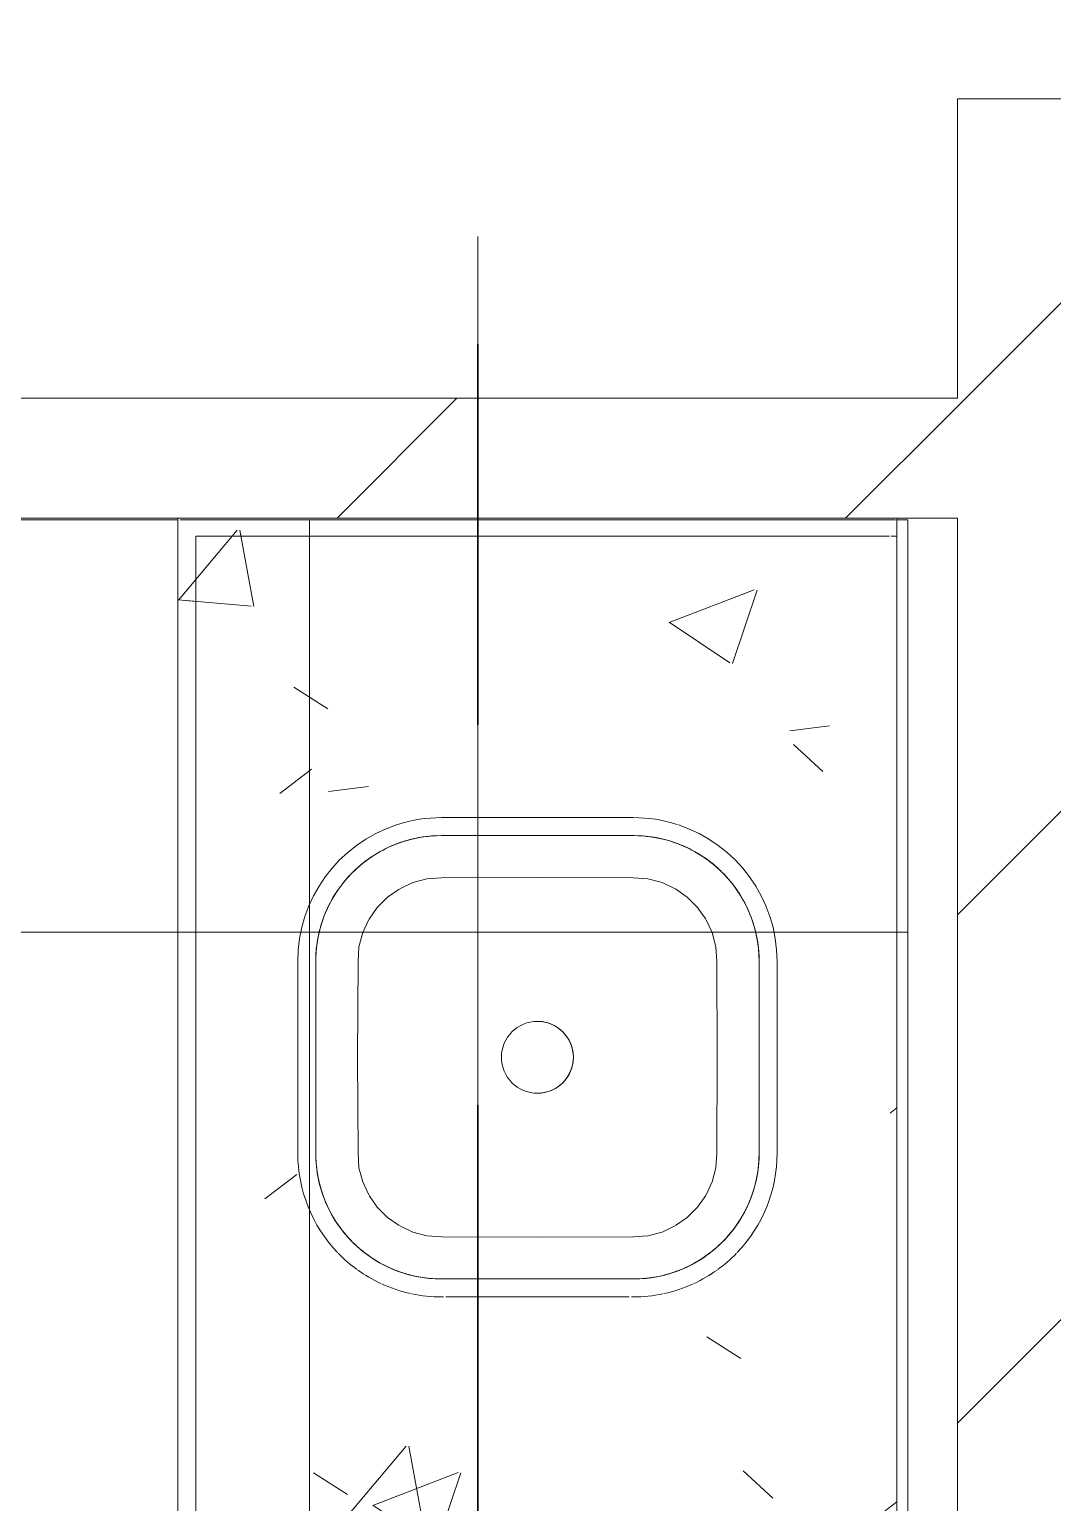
# Model space of a CAD drawing. Header units: millimetres. Extents: x -4000 to 187956, y -58990 to 162485.
# Drawn here: x 5126 to 5980, y 138629 to 139858 of the extents above; entities that cross this region are included whole.
import ezdxf

# ---------------------------------------------------------------- set-up
doc = ezdxf.new("R2010")
doc.units = ezdxf.units.MM
doc.linetypes.add('Grid Line', pattern=[2222.5, 1270, -317.5, 317.5, -317.5])
doc.linetypes.add('Grid Line 12_5mm', pattern=[2150, 1250, -300, 300, -300])
for name, color, linetype, lineweight in [('A-FLOR', 192, 'Continuous', 13), ('A-FLOR-PATT', 8, 'Continuous', 13), ('A-WALL', 113, 'Continuous', 13), ('A-WALL-PATT', 111, 'Continuous', 13), ('P-SANR-FIXT', 6, 'Continuous', 9), ('S-GRID', 1, 'Continuous', 30)]:
    doc.layers.add(name, color=color, linetype=linetype, lineweight=lineweight)
pattern_1 = [(45, (0, 0), (-212.13203, 212.13203), [])]
pattern_2 = [(140, (138600.2, -5849.8), (63.7558, 728.7365), [76.2, -838.2]), (85, (138600.2, -5849.8), (-764.2276, -140.9716), [60.96, -670.56]), (190.451, (138605.5, -5789.06), (-700.4668, 587.77), [64.76, -712.36]), (136.184, (138397, -5849.8), (168.171, 1084.316), [114.3, -1257.3]), (186.636, (138411, -5759.4), (-989.71, 949.61), [97.14, -1068.54]), (81.184, (138397, -5849.8), (-989.701, 949.621), [91.44, -1005.84]), (111, (138447.8, -5748.2), (409.0606, 606.4579), [76.2, -838.2]), (56, (138447.8, -5748.2), (-736.753, 247.2083), [60.96, -670.56]), (161.451, (138481.9, -5697.65), (-327.6855, 853.6683), [64.76, -712.36]), (127.5, (138600.2, -5849.79), (-338.2201, 12.3547), [33.528, -628.904, 33.528, -1320.292]), (127.5, (138600.2, -5849.79), (-338.2201, 12.3547), [-695.96, -647.192, 33.528, -639.572]), (97.5, (138600.2, -5849.8), (-400.7221, 267.2789), [33.528, -354.584, 33.528, -870.204]), (97.5, (138600.2, -5849.8), (-400.7221, 267.2789), [-421.64, -613.664, 33.528, -223.012]), (57.5, (138600.2, -6076.35), (22.91534, 542.36333), [33.528, -220.472, 33.528, -1810.512]), (57.5, (138600.2, -6076.35), (22.91534, 542.36333), [-287.528, -758.952, 33.528, -1018.032]), (47.5, (138600.2, -6177.95), (-101.7071, 592.517), [33.528, -296.672, 33.528, -492.76, -746.76]), (47.5, (138600.2, -6177.95), (-101.7071, 592.517), [-856.488, 33.528, -713.232])]

# ---------------------------------------------------------------- blocks, each defined once
blk = doc.blocks.new('PLM-ClinicSink3Basin - PLM-ClinicSink3Basin-764687-0_000')
at = {"layer": 'P-SANR-FIXT'}
h = blk.add_hatch(dxfattribs=at)
h.set_pattern_fill('FP_31', color=256, style=0, pattern_type=2)
h.set_pattern_definition(pattern_2)
h.paths.add_polyline_path([(1200.1, 0), (1185.1, 0), (1185.1, -585), (-834.9, -585), (-834.9, 0), (-849.9, 0), (-849.9, -600), (1200.1, -600)])
h = blk.add_hatch(dxfattribs=at)
h.set_pattern_fill('FP_31', color=256, style=0, pattern_type=2)
h.set_pattern_definition(pattern_2)
h.paths.add_polyline_path([(1200.1, 0), (-849.9, 0), (-849.9, -600), (1200.1, -600)])
h.paths.add_polyline_path([(965.6, -380), (962, -407.2), (951.5, -432.5), (934.8, -454.2), (913.1, -470.9), (887.7, -481.4), (860.6, -485), (700.6, -485), (673.4, -481.4), (648.1, -470.9), (626.3, -454.2), (609.6, -432.5), (599.1, -407.2), (595.6, -380), (595.6, -220), (599.1, -192.8), (609.6, -167.5), (626.3, -145.8), (648.1, -129.1), (673.4, -118.6), (700.6, -115), (860.6, -115), (887.7, -118.6), (913.1, -129.1), (934.8, -145.8), (951.5, -167.5), (962, -192.8), (965.6, -220)])
h.paths.add_polyline_path([(297.8, -300), (294.9, -322.3), (286.3, -343.1), (272.6, -361), (254.7, -374.7), (233.9, -383.3), (211.6, -386.2), (189.3, -383.3), (168.5, -374.7), (150.6, -361), (136.9, -343.1), (128.3, -322.3), (125.4, -300), (128.3, -277.7), (136.9, -256.9), (150.6, -239), (168.5, -225.3), (189.3, -216.7), (211.6, -213.8), (233.9, -216.7), (254.7, -225.3), (272.6, -239), (286.3, -256.9), (294.9, -277.7)])
h.paths.add_polyline_path([(-215, -380), (-218.6, -407.2), (-229.1, -432.5), (-245.8, -454.2), (-267.5, -470.9), (-292.8, -481.4), (-320, -485), (-480, -485), (-507.2, -481.4), (-532.5, -470.9), (-554.2, -454.2), (-570.9, -432.5), (-581.4, -407.2), (-585, -380), (-585, -220), (-581.4, -192.8), (-570.9, -167.5), (-554.2, -145.8), (-532.5, -129.1), (-507.2, -118.6), (-480, -115), (-320, -115), (-292.8, -118.6), (-267.5, -129.1), (-245.8, -145.8), (-229.1, -167.5), (-218.6, -192.8), (-215, -220)])
for p, q in [((-849.9, -600), (-849.9, 0)), ((-849.9, 0), (-834.9, 0)), ((-834.9, 0), (-849.9, 0)), ((-849.9, 0), (-849.9, -600)), ((1200.1, 0), (-849.9, 0)), ((-849.9, 0), (-849.9, -600)), ((-849.9, -600), (-849.9, 0)), ((-849.9, 0), (1200.1, 0)), ((-834.9, -3.2), (-834.9, 0)), ((-834.9, 0), (-834.9, -3.2)), ((-834.9, -4.7), (-834.9, -3.3)), ((-834.9, -3.3), (-834.9, -4.7)), ((-834.9, -585), (-834.9, -6.1)), ((-834.9, -6.1), (-834.9, -585)), ((-480, -100), (-320, -100)), ((-320, -115), (-480, -115)), ((-480, -115), (-320, -115)), ((-320, -115), (-480, -115)), ((-600, -380), (-600, -220)), ((-585, -220), (-585, -380)), ((-585, -380), (-585, -220)), ((-585, -220), (-585, -380)), ((-215, -380), (-215, -220)), ((-215, -220), (-215, -380)), ((-215, -380), (-215, -220)), ((-200, -220), (-200, -221.6)), ((-200, -223.5), (-200, -376.5)), ((-200, -378.4), (-200, -380)), ((-480, -485), (-320, -485)), ((-320, -485), (-480, -485)), ((-480, -485), (-320, -485)), ((-320, -500), (-480, -500)), ((1184.1, -585), (-834.9, -585)), ((-834.9, -585), (1184.1, -585)), ((1200.1, -600), (-849.9, -600)), ((-849.9, -600), (1200.1, -600)), ((-849.9, -600), (1200.1, -600)), ((1200.1, -600), (-849.9, -600))]:
    blk.add_line(p, q, dxfattribs=at)
at = {"layer": 'P-SANR-FIXT', "flags": 128}
for points in [[(-513, -120.3), (-517, -121.7), (-520.9, -123.3), (-524.7, -125), (-528.5, -126.9), (-532.2, -128.9)], [(-480, -115), (-484.2, -115.1), (-488.4, -115.3), (-492.6, -115.8), (-496.7, -116.3), (-500.9, -117.1), (-505, -118), (-509, -119.1), (-512.4, -120.2)], [(-303.2, -116.4), (-306.3, -115.9), (-310.5, -115.4), (-314.7, -115.1), (-318.9, -115), (-320, -115)], [(-293.9, -118.3), (-298, -117.3), (-302.2, -116.5)], [(-267.5, -129.1), (-270.5, -127.4), (-274.3, -125.5), (-278.1, -123.7), (-282, -122.1), (-285.9, -120.7), (-289.9, -119.4), (-292.8, -118.6)], [(-532.5, -129.1), (-535.8, -131), (-539.3, -133.3), (-541.7, -135.1)], [(-246.8, -144.7), (-249.9, -141.8), (-253.1, -139.1), (-256.4, -136.5), (-259.8, -134), (-263.3, -131.6), (-266.8, -129.4)], [(-555.3, -146.8), (-558.2, -149.9), (-560.9, -153.1), (-563.5, -156.4), (-564.2, -157.2)], [(-542.7, -135.8), (-546, -138.4), (-549.2, -141.1), (-552.3, -143.9), (-554.2, -145.8)], [(-235.8, -157.3), (-238.4, -154), (-241.1, -150.8), (-243.9, -147.7), (-245.8, -145.8)], [(-564.9, -158.3), (-566, -159.8), (-568.4, -163.3), (-570.6, -166.8)], [(-515.3, -159.6), (-525, -166.4), (-533.6, -175), (-540.5, -184.7)], [(-480, -150.3), (-492.2, -151.1), (-504, -154.2), (-514.8, -159.3)], [(-320, -150.3), (-400, -150), (-480, -150.3)], [(-285.1, -159.3), (-296, -154.2), (-307.8, -151.1), (-320, -150.3)], [(-259.6, -184.7), (-266.4, -175), (-275, -166.4), (-284.7, -159.5)], [(-229.1, -167.5), (-231, -164.2), (-233.3, -160.7), (-235.1, -158.3)], [(-570.9, -167.5), (-572.6, -170.5), (-574.5, -174.3), (-576.3, -178.1), (-577.9, -182), (-579.3, -185.9), (-580.6, -189.9), (-581.4, -192.8)], [(-220.3, -187), (-221.7, -183), (-223.3, -179.1), (-225, -175.3), (-226.9, -171.5), (-228.9, -167.8)], [(-581.7, -193.9), (-582.7, -198), (-583.5, -202.2), (-584.1, -206.3), (-584.6, -210.5), (-584.9, -214.7), (-585, -218.9), (-585, -220)], [(-540.7, -185.1), (-545.8, -196), (-548.9, -207.8), (-549.7, -220)], [(-250.3, -220), (-251.1, -207.8), (-254.2, -196), (-259.3, -185.2)], [(-218.9, -191.8), (-219.1, -191), (-220.2, -187.6)], [(-215, -220), (-215.1, -215.8), (-215.3, -211.6), (-215.8, -207.4), (-216.3, -203.3), (-217.1, -199.1), (-218, -195), (-218.6, -192.8)], [(-549.7, -220), (-550, -300), (-549.7, -380)], [(-250.3, -380), (-250, -300), (-250.3, -220)], [(-585, -380), (-584.9, -384.2), (-584.7, -388.4), (-584.2, -392.6), (-583.7, -396.7), (-582.9, -400.9), (-582, -405), (-580.9, -409), (-579.8, -412.4)], [(-549.7, -380), (-548.9, -392.2), (-545.8, -404), (-540.7, -414.8)], [(-259.3, -414.9), (-254.2, -404), (-251.1, -392.2), (-250.3, -380)], [(-218.3, -406.1), (-217.3, -402), (-216.5, -397.8), (-215.9, -393.7), (-215.4, -389.5), (-215.1, -385.3), (-215, -381.1), (-215, -380)], [(-579.7, -413), (-578.3, -417), (-576.7, -420.9), (-575, -424.7), (-573.1, -428.5), (-571.1, -432.2)], [(-540.4, -415.3), (-533.6, -425), (-525, -433.6), (-515.3, -440.5)], [(-284.7, -440.4), (-275, -433.6), (-266.4, -425), (-259.5, -415.3)], [(-229.1, -432.5), (-227.4, -429.5), (-225.5, -425.7), (-223.7, -421.9), (-222.1, -418), (-220.7, -414.1), (-219.4, -410.1), (-218.6, -407.2)], [(-570.9, -432.5), (-569, -435.8), (-566.7, -439.3), (-564.9, -441.7)], [(-514.9, -440.7), (-504, -445.8), (-492.2, -448.9), (-480, -449.7)], [(-320, -449.7), (-307.8, -448.9), (-296, -445.8), (-285.2, -440.7)], [(-244.7, -453.2), (-241.8, -450.1), (-239.1, -446.9), (-236.5, -443.6), (-234, -440.2), (-231.6, -436.7), (-229.4, -433.2)], [(-564.2, -442.7), (-561.6, -446), (-558.9, -449.2), (-556.1, -452.3), (-554.2, -454.2)], [(-480, -449.7), (-400, -450), (-320, -449.7)], [(-257.3, -464.2), (-254, -461.6), (-250.8, -458.9), (-247.7, -456.1), (-245.8, -454.2)], [(-553.2, -455.3), (-550.1, -458.2), (-546.9, -460.9), (-543.6, -463.5), (-540.2, -466), (-536.7, -468.4), (-533.2, -470.6)], [(-267.5, -470.9), (-264.2, -469), (-260.7, -466.7), (-258.3, -464.9)], [(-532.5, -470.9), (-529.5, -472.6), (-525.7, -474.5), (-521.9, -476.3), (-518, -477.9), (-514.1, -479.3), (-510.1, -480.6), (-507.2, -481.4)], [(-287, -479.7), (-283, -478.3), (-279.1, -476.7), (-275.3, -475), (-271.5, -473.1), (-267.8, -471.1)], [(-506.1, -481.7), (-502, -482.7), (-497.8, -483.5), (-493.7, -484.1), (-489.5, -484.6), (-485.3, -484.9), (-481.1, -485), (-480, -485)], [(-320, -485), (-315.8, -484.9), (-311.6, -484.7), (-307.4, -484.2), (-303.4, -483.7)], [(-303.3, -483.7), (-299.1, -482.9), (-295, -482), (-291, -480.9), (-287.6, -479.8)]]:
    blk.add_lwpolyline(points, dxfattribs=at)
at = {"layer": 'P-SANR-FIXT'}
for centre, radius, start, end in [((-480, -220), 120, 90, 162), ((-320, -220), 120, 46.3092, 90), ((-480, -220), 105, 90, 180), ((-480, -220), 105, 90, 180), ((-480, -220), 105, 112.0128, 123.4073), ((-480, -220), 105, 106.6513, 112.0128), ((-480, -220), 105, 90, 106.6513), ((-320, -220), 105, 73.3487, 90), ((-320, -220), 105, 0, 90), ((-320, -220), 105, 0, 90), ((-320, -220), 105, 67.9872, 73.3487), ((-320, -220), 105, 56.5927, 67.9872), ((-480, -220), 105, 123.4073, 129.6198), ((-320, -220), 105, 50.3802, 56.5927), ((-320, -220), 120, 36, 45.9377), ((-480, -220), 105, 129.6198, 140.3802), ((-320, -220), 105, 39.6198, 50.3802), ((-480, -220), 105, 140.3802, 146.5927), ((-320, -220), 105, 33.4073, 39.6198), ((-320, -220), 120, 24.9997, 35.5978), ((-480, -220), 105, 146.5927, 157.9872), ((-320, -220), 105, 22.0128, 33.4073), ((-320, -220), 120, 12.307, 24.5763), ((-480, -220), 120, 162.3404, 180), ((-480, -220), 105, 157.9872, 163.3487), ((-320, -220), 105, 16.6513, 22.0128), ((-480, -220), 105, 163.3487, 180), ((-320, -220), 105, 360, 16.6513), ((-320, -220), 120, 0, 11.9063), ((-400, -300), 30, 0, 180), ((-400, -300), 30, 360, 180), ((-400, -300), 30, 180, 360), ((-400, -300), 30, 180, 360), ((-480, -380), 120, 180, 197.6596), ((-480, -380), 105, 180, 196.6513), ((-480, -380), 105, 180, 270), ((-480, -380), 105, 180, 270), ((-320, -380), 105, 270, 0), ((-320, -380), 105, 270, 0), ((-320, -380), 105, 343.3487, 360), ((-320, -380), 120, 348.0937, 0), ((-320, -380), 120, 335.4237, 347.693), ((-480, -380), 120, 198, 270), ((-480, -380), 105, 196.6513, 202.0128), ((-320, -380), 105, 337.9872, 343.3487), ((-480, -380), 105, 202.0128, 213.4073), ((-320, -380), 105, 326.5927, 337.9872), ((-480, -380), 105, 213.4073, 219.6198), ((-320, -380), 105, 320.3802, 326.5927), ((-320, -380), 120, 324.4022, 335.0003), ((-480, -380), 105, 219.6198, 230.3802), ((-320, -380), 105, 309.6198, 320.3802), ((-320, -380), 120, 314.0623, 324), ((-480, -380), 105, 230.3802, 236.5927), ((-320, -380), 120, 270, 313.6908), ((-320, -380), 105, 303.4073, 309.6198), ((-480, -380), 105, 236.5927, 247.9872), ((-480, -380), 105, 247.9872, 253.3487), ((-320, -380), 105, 286.6513, 292.0128), ((-320, -380), 105, 292.0128, 303.4073), ((-480, -380), 105, 253.3487, 270), ((-320, -380), 105, 270, 286.6513)]:
    blk.add_arc(centre, radius, start, end, dxfattribs=at)
blk = doc.blocks.new('CMF2_NHAXUONG_A_rvt-1-0_000')
at = {"layer": 'A-FLOR-PATT', "lineweight": 9}
h = blk.add_hatch(dxfattribs=at)
h.set_pattern_fill('FP_25', color=252, style=0, pattern_type=2)
h.set_pattern_definition([(89.998, (160159.3, 137898.8), (-600, 0.021), []), (179.998, (160159.3, 137898.8), (-0.021, -600), [])])
h.paths.add_polyline_path([(154749.9, 498.9), (160009.4, 498.9), (160009.3, 1898.5), (156700.3, 1898.5), (156700.4, 1498.5), (156600.4, 1498.5), (156600.4, 2298.5), (158059, 2298.5), (158059, 5748.6), (156099.9, 5748.4), (156099.9, 4399.9), (155999.9, 4399.9), (155999.9, 5748.5), (154749.9, 5748.5), (154749.9, 751.9)])
h.paths.add_polyline_path([(160209.3, 1748.7), (165509.4, 1749.4), (165509.1, 3698.3), (162659.1, 3698.3), (162659.1, 3548.4), (162459.1, 3548.4), (162459.1, 4948.7), (161059.3, 4948.8), (161059.3, 4898.3), (160209.4, 4898.9), (160209.3, 3698.4), (160859.1, 3698.4), (160859.1, 3498.4), (160209.1, 3498.4), (160209.3, 1920)])
h.paths.add_polyline_path([(158997.5, 2198.5), (159409.4, 2198.5), (159409.4, 3498.6), (158258.8, 3498.6), (158258.8, 2198.5), (158714, 2198.5)])
h.paths.add_polyline_path([(159280.9, 3698.4), (160009.1, 3698.4), (160009.1, 4898.7), (159959, 4898.6), (159959.9, 5848.6), (158258.6, 5848.6), (158258.6, 3698.4)])
h.paths.add_polyline_path([(83409, 5348.5), (85559, 5348.5), (85559, 6948.5), (83409, 6948.5), (83409, 5424.1)])
h.paths.add_polyline_path([(83209.3, 5348.6), (83209.3, 10108.8), (82009.3, 10108.8), (82009.3, 8808.8), (80984.3, 8808.8), (80984, 7248.5), (82234, 7248.5), (82234, 5348.6)])
h.paths.add_polyline_path([(80485.4, 6361), (80784.3, 6361), (80784.3, 8808.8), (79759.3, 8808.8), (79759.3, 10108.8), (78559.3, 10108.8), (78559.3, 6361), (79918.5, 6361)])
h.paths.add_polyline_path([(79959.3, 9008.8), (81809.3, 9008.8), (81809.3, 10208.8), (79959.3, 10208.8), (79959.3, 10096.2)])
h.paths.add_polyline_path([(5374.6, 15998.7), (5859, 15998.7), (5859, 18498.6), (509, 18498.6), (509, 17048.6), (4299.8, 17048.6), (4299.8, 15998.7), (5091.1, 15998.7)])
h.paths.add_polyline_path([(4409, 18698.6), (5959, 18698.6), (5959, 20998.6), (4409, 20998.6), (4409, 19440.5)])
h.paths.add_polyline_path([(509, 21198.6), (5859, 21198.6), (5859, 24898.3), (3969.3, 24898.3), (3969.3, 22848.6), (4609.3, 22848.6), (4609.3, 22743.9), (3769.3, 22743.9), (3769.3, 24698.7), (509, 24698.7), (509, 22798.6), (2129.3, 22798.6), (2129.3, 23198.6), (2229.3, 23198.6), (2229.3, 22398.6), (509, 22398.6), (509, 21776.6)])
h.paths.add_polyline_path([(4249.8, 73948.5), (5800.2, 73948.6), (5800.2, 76398.6), (4359, 76398.6), (4359, 76098.6), (509.3, 76098.7), (509.3, 73998.6), (4159, 73998.6), (4159, 74648.7), (4249.8, 74648.7), (4249.8, 74338.3)])
h.paths.add_polyline_path([(161750.2, 73948.5), (161750.2, 74640), (161850.2, 74640), (161850.3, 73998.6), (165509.4, 73998.7), (165509.4, 76098.7), (161659.5, 76098.6), (161659.5, 76398.6), (160200, 76398.6), (160200, 73948.6), (161548.4, 73948.6)])
h.paths.add_polyline_path([(161548.4, 76598.6), (161659, 76598.6), (161659, 78298.6), (160209, 78298.6), (160209, 76598.6)])
h.paths.add_polyline_path([(5091.1, 76598.6), (5809.5, 76598.6), (5809.5, 78298.6), (4359.5, 78298.6), (4359.5, 76598.6)])
h.paths.add_polyline_path([(160199.7, 78498.6), (161659.3, 78498.7), (161659.6, 78798.6), (165509.6, 78798.7), (165509.1, 80348.6), (161859.5, 80348.6), (161859.5, 80048.7), (161750, 80048.7), (161750, 80948.7), (160200.2, 80948.3), (160200, 80178.5)])
h.paths.add_polyline_path([(5709.5, 78498.6), (5709.5, 80948.3), (4250, 80948.3), (4250, 80299.3), (4149.8, 80299.3), (4149.8, 80348.6), (509.3, 80348.6), (508.9, 78798.7), (4159.2, 78798.6), (4159.5, 78498.6), (5091.1, 78498.6)])
h.paths.add_polyline_path([(86109.5, 132101.2), (86109.5, 133323.8), (84609.5, 133323.8), (84609.5, 132101.2)])
h.paths.add_polyline_path([(83259.5, 132200.9), (84409.5, 132200.9), (84409.5, 133523.8), (85259.5, 133523.8), (85259.3, 134848.4), (83259.5, 134848.4), (83259.5, 132740.2)])
h.paths.add_polyline_path([(87459.3, 132201.2), (87459.3, 134848.6), (85459.5, 134848.2), (85459.5, 133523.8), (86309.5, 133526.1), (86309.5, 132201.2), (86721, 132201.2)])
h.paths.add_polyline_path([(11209.2, 135098.7), (11209, 140698.7), (6109.3, 140698.7), (6109.3, 139698.7), (6059, 139698.7), (6059, 139098.7), (9550.3, 139098.7), (9550.3, 139498.7), (9650.3, 139498.7), (9650.3, 138698.7), (7959.6, 138698.7), (7959.6, 135098.7), (9859, 135098.8), (9859, 137148.7), (9259, 137148.7), (9259, 137348.7), (10059, 137348.7), (10059, 135098.8), (10759.9, 135098.7)])
h.paths.add_polyline_path([(156349.9, 135098.8), (156349.9, 136499.7), (156449.9, 136499.7), (156449.9, 135098.8), (158059.1, 135098.8), (158059.1, 138698.7), (156349.9, 138698.7), (156349.9, 139498.7), (156449.9, 139498.7), (156449.9, 139098.7), (159959.7, 139098.7), (159959.7, 140698.8), (154809.2, 140698.6), (154808.9, 135098.8)])
h.paths.add_polyline_path([(162549.8, 135998.6), (162549.8, 137398.7), (162659, 137398.7), (162659, 137248.8), (165509.4, 137248.8), (165509.6, 139448.5), (160159.5, 139448.5), (160159.5, 137398.7), (160750.2, 137398.7), (160750.2, 137298.7), (160149.8, 137298.7), (160149.8, 135998.8), (161548.4, 135998.7)])
h.paths.add_polyline_path([(3449.8, 135998.7), (5900.2, 135998.7), (5900.2, 137297.6), (5248.6, 137297.6), (5248.6, 137398.7), (5859, 137398.7), (5859, 139448.7), (509.4, 139448.7), (509.4, 137248.8), (3449.8, 137249.9), (3449.8, 136244.3)])
h.paths.add_polyline_path([(6059, 137398.7), (7159.6, 137398.7), (7159.6, 138698.7), (6059, 138698.7), (6059, 137412.3)])
h.paths.add_polyline_path([(158858.9, 137398.7), (159959, 137398.7), (159959, 138698.7), (158858.9, 138698.7), (158858.9, 137412.3)])
at = {"layer": 'A-WALL-PATT', "lineweight": 9}
h = blk.add_hatch(dxfattribs=at)
h.set_pattern_fill('FP_13', color=250, style=0, pattern_type=2)
h.set_pattern_definition(pattern_1)
h.paths.add_polyline_path([(6100.2, 136000), (6100.2, 139800), (5900.2, 139800), (5900.2, 136000)])
h = blk.add_hatch(dxfattribs=at)
h.set_pattern_fill('FP_13', color=250, style=0, pattern_type=2)
h.set_pattern_definition(pattern_1)
h.paths.add_polyline_path([(4999.8, 139450.1), (5900.2, 139450.1), (5900.2, 139550.1), (4999.8, 139550.1)])
at = {"layer": 'A-FLOR', "color": 93, "lineweight": 15}
for p, q in [((4273.8, 139448.7), (5249.8, 139448.7)), ((5849.8, 139448.7), (5859, 139448.7)), ((5859, 139448.7), (5859, 137398.7))]:
    blk.add_line(p, q, dxfattribs=at)
at = {"layer": 'A-FLOR', "color": 94, "lineweight": 15}
for p, q in [((5249.8, 139448.7), (4273.8, 139448.7)), ((5859, 139448.7), (5849.8, 139448.7)), ((5859, 137398.7), (5859, 139448.7))]:
    blk.add_line(p, q, dxfattribs=at)
at = {"layer": 'A-FLOR', "color": 71, "lineweight": 15}
blk.add_line((5251.7, 139448.7), (5848.7, 139448.7), dxfattribs=at)
at = {"layer": 'A-FLOR', "color": 81, "lineweight": 15}
blk.add_line((5848.7, 139448.7), (5251.7, 139448.7), dxfattribs=at)
at = {"layer": 'A-WALL', "color": 90, "lineweight": 15}
for p, q in [((5900.2, 139800), (5900.2, 139550.1)), ((6100.2, 139800), (5900.2, 139800)), ((5900.2, 139550.1), (4999.8, 139550.1)), ((4999.8, 139450.1), (5900.2, 139450.1)), ((5900.2, 139450.1), (5900.2, 137397.6))]:
    blk.add_line(p, q, dxfattribs=at)
at = {"layer": 'S-GRID', "linetype": 'Grid Line 12_5mm', "lineweight": 9}
blk.add_line((5500, 161185.2), (5500, -16487.4), dxfattribs=at)
at = {"layer": 'P-SANR-FIXT', "color": 250, "lineweight": 9, "rotation": 269.9999999999995}
blk.add_blockref('PLM-ClinicSink3Basin - PLM-ClinicSink3Basin-764687-0_000', (5849.8, 138600.2), dxfattribs=at)

msp = doc.modelspace()

# ---------------------------------------------------------------- block references
at = {"lineweight": 5}
msp.add_blockref('CMF2_NHAXUONG_A_rvt-1-0_000', (0, 0), dxfattribs=at)

# ---------------------------------------------------------------- next in the draw order: linework, layer by layer
at = {"layer": 'S-GRID', "linetype": 'Grid Line'}
msp.add_line((5500, 161185.2), (5500, -16487.4), dxfattribs=at)

doc.saveas('drawing.dxf')
